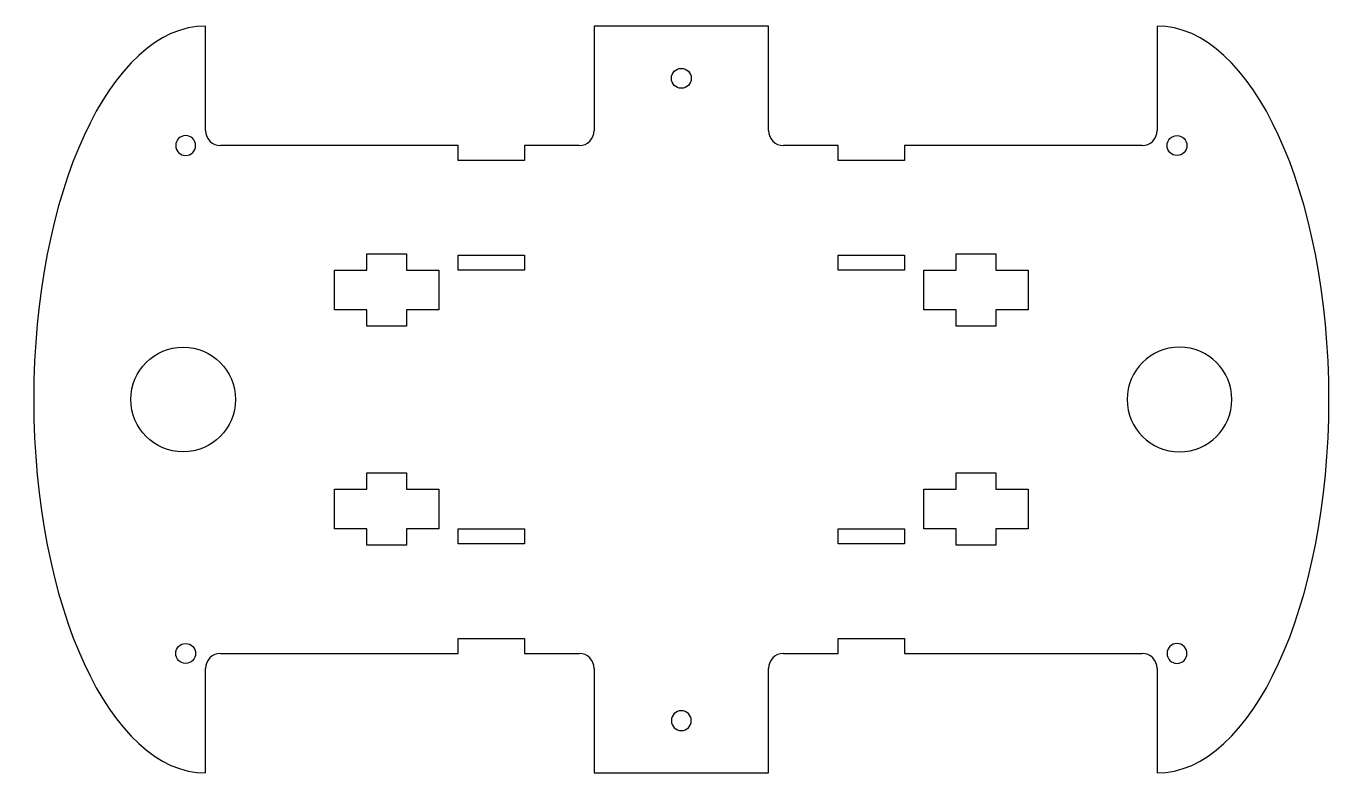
# Model space of a CAD drawing. Header units: millimetres. Extents: x -132 to 130, y -75 to 75.
import ezdxf

# ---------------------------------------------------------------- set-up
doc = ezdxf.new("R2010")
doc.units = ezdxf.units.MM
doc.layers.get('0').update_dxf_attribs({"linetype": 'CONTINUOUS'})

msp = doc.modelspace()

# ---------------------------------------------------------------- linework, layer by layer
for p, q in [((-95.5, 54), (-95.5, 75)), ((17.5, 75), (-17.5, 75)), ((-17.5, 75), (-17.5, 54)), ((17.5, 54), (17.5, 75)), ((95.5, 75), (95.5, 54)), ((-44.8, 51), (-92.5, 51)), ((-44.8, 48), (-44.8, 51)), ((-20.5, 51), (-31.5, 51)), ((-31.5, 51), (-31.5, 48)), ((31.5, 51), (20.5, 51)), ((31.5, 48), (31.5, 51)), ((92.5, 51), (44.8, 51)), ((44.8, 51), (44.8, 48)), ((-31.5, 48), (-44.8, 48)), ((44.8, 48), (31.5, 48)), ((-44.8, -51), (-44.8, -48)), ((-44.8, -48), (-31.5, -48)), ((-31.5, -48), (-31.5, -51)), ((31.5, -51), (31.5, -48)), ((31.5, -48), (44.8, -48)), ((44.8, -48), (44.8, -51)), ((-92.5, -51), (-44.8, -51)), ((-31.5, -51), (-20.5, -51)), ((20.5, -51), (31.5, -51)), ((44.8, -51), (92.5, -51)), ((-95.5, -75), (-95.5, -54)), ((-17.5, -54), (-17.5, -75)), ((17.5, -75), (17.5, -54)), ((95.5, -54), (95.5, -75)), ((-17.5, -75), (17.5, -75))]:
    msp.add_line(p, q)
for points in [[(-55.15, 14.75), (-63.15, 14.75), (-63.15, 18), (-69.65, 18), (-69.65, 26), (-63.15, 26), (-63.15, 29.25), (-55.15, 29.25), (-55.15, 26), (-48.65, 26), (-48.65, 18), (-55.15, 18)], [(-31.5, 26), (-44.8, 26), (-44.8, 29), (-31.5, 29)], [(44.8, 26), (31.5, 26), (31.5, 29), (44.8, 29)], [(63.15, 26), (69.65, 26), (69.65, 18), (63.15, 18), (63.15, 14.75), (55.15, 14.75), (55.15, 18), (48.65, 18), (48.65, 26), (55.15, 26), (55.15, 29.25), (63.15, 29.25)], [(-63.15, -26), (-69.65, -26), (-69.65, -18), (-63.15, -18), (-63.15, -14.75), (-55.15, -14.75), (-55.15, -18), (-48.65, -18), (-48.65, -26), (-55.15, -26), (-55.15, -29.25), (-63.15, -29.25)], [(63.15, -29.25), (55.15, -29.25), (55.15, -26), (48.65, -26), (48.65, -18), (55.15, -18), (55.15, -14.75), (63.15, -14.75), (63.15, -18), (69.65, -18), (69.65, -26), (63.15, -26)], [(-31.5, -29), (-44.8, -29), (-44.8, -26), (-31.5, -26)], [(31.5, -26), (44.8, -26), (44.8, -29), (31.5, -29)]]:
    msp.add_lwpolyline(points, close=True)
for centre, radius in [((0, 64.5), 2), ((99.5, 51), 2), ((-100, 0), 10.5), ((-99.5, -51), 2)]:
    msp.add_circle(centre, radius)
at = {"extrusion": (0, 0, -1)}
for centre, radius in [((99.5, 51), 2), ((-100, 0), 10.5), ((-99.5, -51), 2), ((0, -64.5), 2)]:
    msp.add_circle(centre, radius, dxfattribs=at)
for centre, start, end in [((-92.5, 54), 180, 270), ((-20.5, 54), -90, 0), ((20.5, 54), 180, 270), ((92.5, 54), -90, 0), ((-92.5, -54), 90, 180), ((-20.5, -54), 0, 90), ((20.5, -54), 90, 180), ((92.5, -54), 0, 90)]:
    msp.add_arc(centre, 3, start, end)
for centre, major_axis in [((-95.5, 0), (0, -75)), ((95.5, 0), (0, 75))]:
    msp.add_ellipse(centre, major_axis=major_axis, ratio=0.46, start_param=3.141593, end_param=6.283185)

doc.saveas('drawing.dxf')
